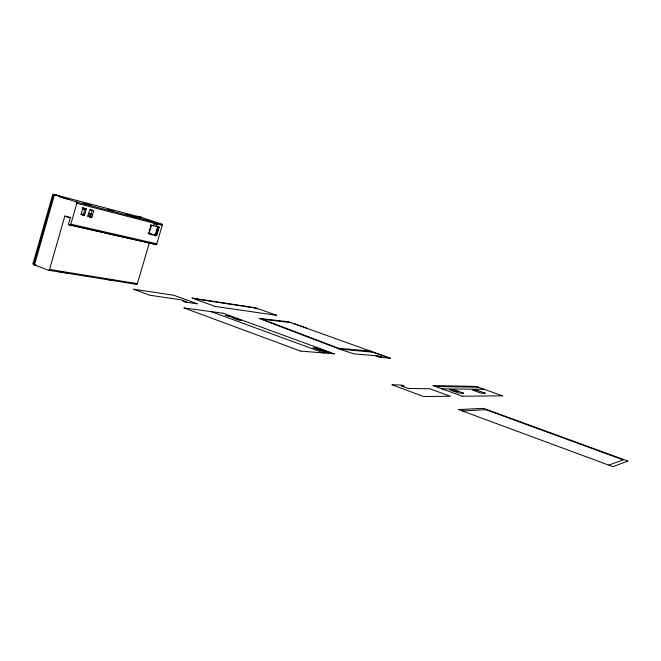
<?xml version="1.0" encoding="UTF-8"?>
<svg xmlns="http://www.w3.org/2000/svg" width="661" height="661" viewBox="0 0 661 661"><rect width="100%" height="100%" fill="white"/><g stroke="black" fill="none" stroke-linecap="round" stroke-linejoin="round"><path stroke-width="0.99" d="M33.133 263.252L52.533 195.202M135.166 283.916L136.323 284.337L48.402 270.209L33.637 264.631L53.673 194.392L141.504 217.444M54.499 194.665L34.455 264.945L36.049 265.21M70.851 217.51L64.828 216.089L49.542 269.432L137.372 283.66L149.469 242.438M68.413 224.533L155.74 244.454L69.678 224.98L68.413 224.533L70.297 217.965L64.828 216.089M82.956 207.893L86.318 208.884L84.443 215.379L82.79 214.825L83.104 213.743L83.608 213.908L84.856 209.578L82.394 208.752L82.708 207.67M84.344 209.413L84.658 208.331M89.07 213.305L88.227 216.221L90.417 216.957L91.259 214.04L89.07 213.305L91.896 214.131M89.351 217.403L90.433 213.643M92.11 210.215L93.763 210.768L91.904 217.205L90.26 216.643L92.11 210.215L90.483 209.801M153.559 223.583L154.153 223.782L153.575 225.748L152.98 225.55M156.327 224.294L156.921 224.492L156.351 226.45L155.756 226.252M154.897 235.919L157.748 226.202M155.054 235.952L155.285 235.142L148.783 233.383M156.36 235.341L158.797 227.07M156.731 235.465L159.169 227.194L158.202 226.872L155.773 235.142L156.731 235.465L148.634 233.482L151.088 225.112L159.169 227.194M613.152 466.567L627.735 461.163M608.921 465.005L623.265 459.907L485.934 409.713L462.436 410.919M458.726 409.556L483.497 408.382M339.655 349.099L373.11 352.214L368.871 350.677M462.279 396.212L502.509 395.832M453.388 391.147L458.023 391.172M197.176 303.812L185.187 302.052L183.031 301.317L186.658 301.837L181.312 299.887L149.774 295.211L133.2 289.121L173.926 295.302L197.209 303.771M478.531 390.791L475.912 389.982M442.027 388.858L484.24 389.321M435.525 386.495L478.366 387.222M433.038 385.586L476.11 386.421M259.153 318.379L288.576 321.791L306.357 328.03M375.688 355.709L379.554 357.122L382.364 357.353L378.249 355.915L353.866 353.858L340.027 349.305M300.648 351.082L334.226 353.825M319.461 350.066L323.716 350.437M229.185 315.908L225.401 315.322L232.639 317.173L228.805 315.768M184.105 307.96L223.137 313.24M215.106 306.423L276.752 315.355M192.128 298.07L255.46 307.77M58.102 271.531L67.909 273.109M105.562 279.173L114.179 280.561M33.637 264.631L36.041 265.028M81.08 214.404L82.79 214.825M87.806 216.048L90.26 216.643M84.443 215.379L81.039 214.552L82.914 208.017L86.318 208.884M91.904 217.205L87.822 216.205L89.689 209.735L93.763 210.768M82.394 208.752L84.922 209.397M154.153 223.782L156.921 224.492M60.035 197.152L68 199.225M82.939 203.117L90.904 205.191M107.834 209.595L113.808 211.156M125.755 214.263L136.703 217.114M293.748 323.576L390.213 358.245L369.689 351.041L338.539 348.248L262.095 319.164L291.154 322.659M140.735 217.188L161.722 224.104L76.296 201.919L53.673 194.392M138.752 216.668L141.834 217.684L136.984 216.205M150.493 224.914L151.468 225.236L149.014 233.606L148.047 233.283M58.408 195.631L59.498 196.152L56.028 195.003M149.006 233.82L152.517 235.002M379.554 357.122L390.279 358.262M255.543 307.795L276.678 315.33M476.176 386.445L502.443 395.807M254.072 307.572L257.641 308.844L254.146 307.861L197.085 299.16L197.846 299.772L194.004 298.375M192.194 298.094L215.032 306.398M433.095 385.611L462.221 396.187M223.244 313.256L334.35 353.842M483.654 408.374L627.95 461.081M211.115 311.612L323.931 352.982M133.439 283.28L134.018 283.495M184.006 307.943L300.548 351.074M458.594 409.556L612.904 466.666M339.729 349.198L259.211 318.462M137.62 217.345A1.115 0.901 -77.4 0 1 138.785 216.568M55.251 195.292A1.256 0.967 -77.7 0 1 56.218 194.937M137.455 283.693A1.115 0.909 -81.1 0 1 136.29 284.437M49.625 269.465A1.264 0.975 -81.1 0 1 48.369 270.316M156.888 243.777A1.124 0.917 -78.5 0 1 155.715 244.553M70.925 224.203A1.272 0.992 -78.8 0 1 69.645 225.087M161.755 224.005A1.124 0.917 -77.4 0 1 162.309 225.36M76.329 201.803A1.272 0.992 -77.8 0 1 76.916 203.332M139.611 217.866A1.115 0.901 -77.4 0 1 140.768 217.089M52.45 195.169A1.256 0.967 -77.8 0 1 53.706 194.276M33.604 264.747A1.248 0.958 -81 0 1 33.042 263.227M76.825 203.299L70.834 224.17L156.806 243.752L162.226 225.335L76.825 203.299M392.072 384.801L423.594 396.526L450.339 396.261L429.774 388.759L408.366 388.486L401.384 385.908L404.127 385.958L401.475 385.041L392.089 384.801M463.609 393.196L459.04 393.196L449.53 389.75L454.206 389.792L463.609 393.196M485.191 393.179L481.175 393.179L472.169 389.949L476.284 389.99L485.191 393.179M329.004 352.371L324.782 352.016L313.033 347.719L317.33 348.107L329.004 352.371M241.199 320.296L237.844 319.874L233.102 318.139L236.481 318.577L241.199 320.296"/></g></svg>
